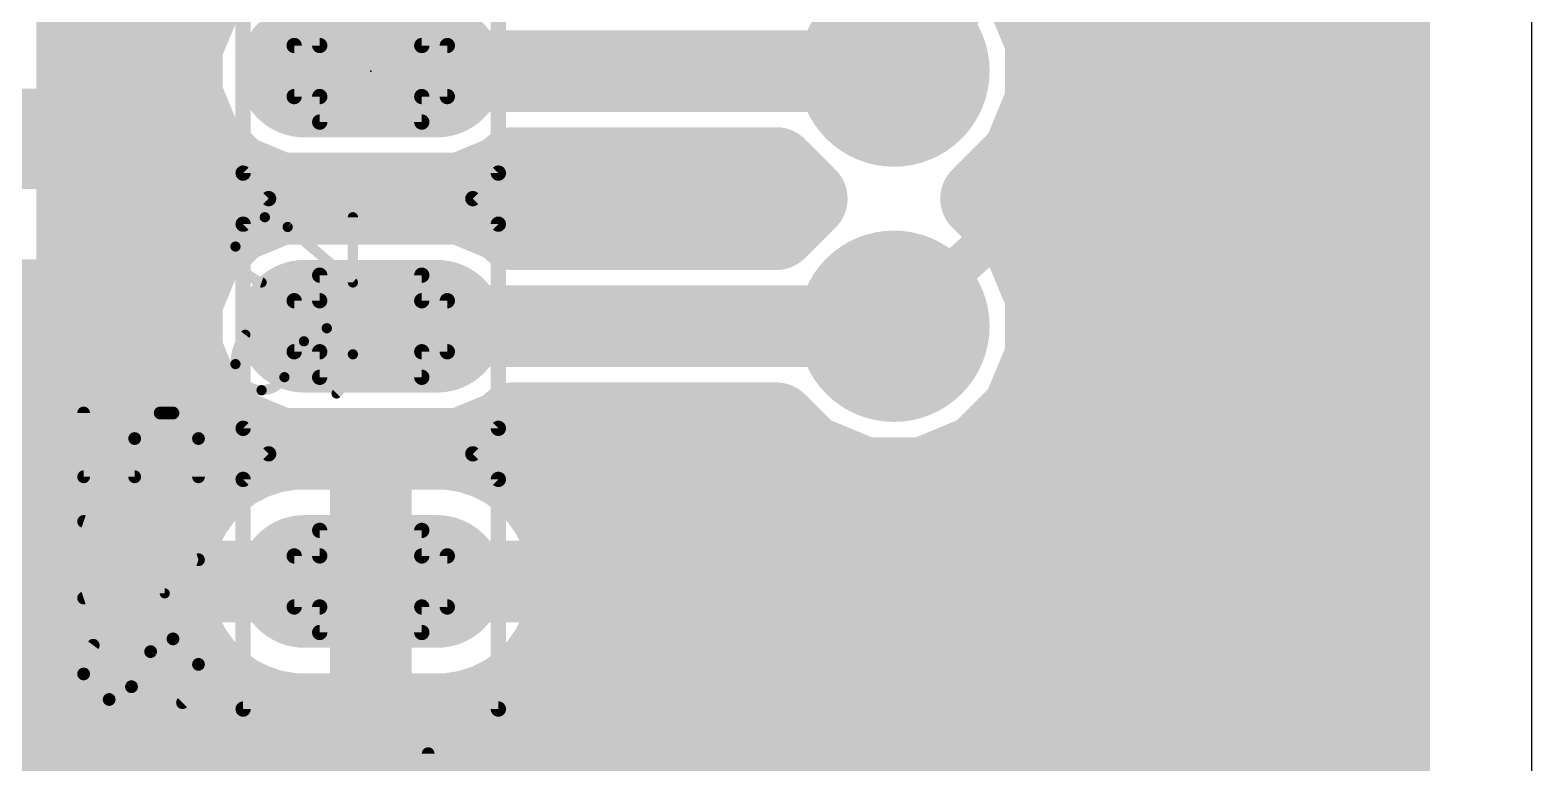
# Model space of a CAD drawing. Extents: x -0.1 to 1.18, y 0 to 3.76.
# Drawn here: x 0.562 to 1.15, y 1.484 to 1.771 of the extents above; entities that cross this region are included whole.
import ezdxf

# ---------------------------------------------------------------- set-up
doc = ezdxf.new("R2010")
doc.units = 0
for name, color, linetype in [('1', 12, 'CONTINUOUS'), ('16', 132, 'CONTINUOUS'), ('17', 110, 'CONTINUOUS'), ('18', 110, 'CONTINUOUS'), ('20', 31, 'CONTINUOUS'), ('21', 253, 'CONTINUOUS'), ('23', 53, 'CONTINUOUS'), ('25', 253, 'CONTINUOUS'), ('51', 253, 'CONTINUOUS')]:
    doc.layers.add(name, color=color, linetype=linetype)

# ---------------------------------------------------------------- blocks, each defined once
blk = doc.blocks.new('RECT')
blk.add_solid([(-0.5, -0.5), (0.5, -0.5), (-0.5, 0.5), (0.5, 0.5)])
blk = doc.blocks.new('LONGP100')
at = {"const_width": 1}
blk.add_lwpolyline([(-0.5, 0), (0.5, 0)], dxfattribs=at)
at = {"const_width": 0.5}
for points in [[(-0.5, 0.25, 1), (-0.5, -0.25)], [(0.5, -0.25, 1), (0.5, 0.25)]]:
    blk.add_lwpolyline(points, format="xyb", dxfattribs=at)
blk = doc.blocks.new('ROUNDV')
at = {"const_width": 0.5}
blk.add_lwpolyline([(0, -0.25, 1), (0, 0.25, 1), (0, -0.25)], format="xyb", dxfattribs=at)

msp = doc.modelspace()

# ---------------------------------------------------------------- linework, layer by layer
at = {"layer": '1'}
for points, const_width in [([(0.9, 1.755), (0.995, 1.84)], 0.016), ([(1.06, 1.8), (0.9, 1.655)], 0.016), ([(0.695, 1.755), (0.9, 1.755)], 0.032), ([(0.9855, 1.656909), (1.090406, 1.751981)], 0.032), ([(1.090406, 1.751981), (1.091721, 1.752525)], 0.032), ([(1.091721, 1.752525), (1.094, 1.754804)], 0.032), ([(1.094, 1.754804), (1.094, 1.285196)], 0.032), ([(1.063945, 1.728), (1.094, 1.728)], 0.032), ([(1.028634, 1.696), (1.094, 1.696)], 0.032), ([(0.343622, 1.661535), (0.546378, 1.661535)], 0.032), ([(0.546378, 1.661535), (0.55, 1.657913)], 0.032), ([(0.993324, 1.664), (1.094, 1.664)], 0.032), ([(0.55, 1.657913), (0.55, 1.58)], 0.032), ([(0.9855, 1.637993), (0.9855, 1.656909)], 0.032), ([(0.695, 1.655), (0.9, 1.655)], 0.032), ([(0.972483, 1.606568), (0.9855, 1.637993)], 0.032), ([(0.983017, 1.632), (1.094, 1.632)], 0.032), ([(0.614, 1.56727), (0.614, 1.605348)], 0.032), ([(0.614, 1.605348), (0.627082, 1.592266)], 0.032), ([(0.948432, 1.582517), (0.972483, 1.606568)], 0.032), ([(0.614, 1.6), (0.619348, 1.6)], 0.032), ([(0.965915, 1.6), (1.094, 1.6)], 0.032), ([(0.627082, 1.592266), (0.631074, 1.590613)], 0.032), ([(0.631074, 1.590613), (0.629337, 1.588876)], 0.032), ([(0.758926, 1.590613), (0.759861, 1.591)], 0.032), ([(0.760663, 1.588876), (0.758926, 1.590613)], 0.032), ([(0.759861, 1.591), (0.843085, 1.591)], 0.032), ([(0.843085, 1.591), (0.851568, 1.582517)], 0.032), ([(0.629337, 1.588876), (0.624526, 1.582254)], 0.032), ([(0.765474, 1.582254), (0.760663, 1.588876)], 0.032), ([(0.46, 1.49), (0.55, 1.58)], 0.032), ([(0.624526, 1.582254), (0.62081, 1.574961)], 0.032), ([(0.76919, 1.574961), (0.765474, 1.582254)], 0.032), ([(0.851568, 1.582517), (0.882993, 1.5695)], 0.032), ([(0.917007, 1.5695), (0.948432, 1.582517)], 0.032), ([(0.62081, 1.574961), (0.61828, 1.567177)], 0.032), ([(0.771719, 1.567177), (0.76919, 1.574961)], 0.032), ([(0.604257, 1.543747), (0.614, 1.56727)], 0.032), ([(0.614, 1.568), (0.618548, 1.568)], 0.032), ([(0.61828, 1.567177), (0.617, 1.559093)], 0.032), ([(0.771452, 1.568), (1.094, 1.568)], 0.032), ([(0.773, 1.559093), (0.771719, 1.567177)], 0.032), ([(0.882993, 1.5695), (0.917007, 1.5695)], 0.032), ([(0.617, 1.559093), (0.617, 1.555)], 0.032), ([(0.773, 1.555), (0.773, 1.559093)], 0.032), ([(0.617, 1.555), (0.694999, 1.555)], 0.032), ([(0.694999, 1.554999), (0.617, 1.554999)], 0.032), ([(0.617, 1.554999), (0.617, 1.550907)], 0.032), ([(0.617, 1.550907), (0.61828, 1.542823)], 0.032), ([(0.694999, 1.555), (0.694999, 1.554999)], 0.032), ([(0.694999, 1.503), (0.694999, 1.554999)], 0.032), ([(0.694999, 1.554999), (0.695, 1.554999)], 0.032), ([(0.9, 1.555), (0.695, 1.555)], 0.032), ([(0.695, 1.554999), (0.695, 1.503)], 0.032), ([(0.695001, 1.554999), (0.695001, 1.555)], 0.032), ([(0.695001, 1.555), (0.773, 1.555)], 0.032), ([(0.773, 1.554999), (0.695001, 1.554999)], 0.032), ([(0.771719, 1.542823), (0.773, 1.550907)], 0.032), ([(0.773, 1.550907), (0.773, 1.554999)], 0.032), ([(0.5455, 1.48499), (0.604257, 1.543747)], 0.032), ([(0.61828, 1.542823), (0.62081, 1.535039)], 0.032), ([(0.76919, 1.535039), (0.771719, 1.542823)], 0.032), ([(0.59651, 1.536), (0.620497, 1.536)], 0.032), ([(0.62081, 1.535039), (0.624526, 1.527746)], 0.032), ([(0.694999, 1.536), (0.695, 1.536)], 0.032), ([(0.765474, 1.527746), (0.76919, 1.535039)], 0.032), ([(0.769502, 1.536), (1.094, 1.536)], 0.032), ([(0.624526, 1.527746), (0.629337, 1.521124)], 0.032), ([(0.760663, 1.521124), (0.765474, 1.527746)], 0.032), ([(0.629337, 1.521124), (0.635124, 1.515337)], 0.032), ([(0.754876, 1.515337), (0.760663, 1.521124)], 0.032), ([(0.635124, 1.515337), (0.641746, 1.510526)], 0.032), ([(0.748254, 1.510526), (0.754876, 1.515337)], 0.032), ([(0.641746, 1.510526), (0.649039, 1.50681)], 0.032), ([(0.740961, 1.50681), (0.748254, 1.510526)], 0.032), ([(0.56451, 1.504), (0.658594, 1.504)], 0.032), ([(0.649039, 1.50681), (0.656823, 1.50428)], 0.032), ([(0.656823, 1.50428), (0.664907, 1.503)], 0.032), ([(0.664907, 1.503), (0.694999, 1.503)], 0.032), ([(0.694999, 1.504), (0.695, 1.504)], 0.032), ([(0.695, 1.503), (0.725093, 1.503)], 0.032), ([(0.725093, 1.503), (0.733177, 1.50428)], 0.032), ([(0.731406, 1.504), (1.094, 1.504)], 0.032), ([(0.733177, 1.50428), (0.740961, 1.50681)], 0.032), ([(0.545089, 1.472), (1.094, 1.472)], 0.032)]:
    msp.add_lwpolyline(points, dxfattribs=dict(at, const_width=const_width))
for points, const_width in [([(0.695, 1.763, 1), (0.695, 1.747)], 0.016), ([(0.9, 1.747, 1), (0.9, 1.763)], 0.016), ([(1.087345, 1.759372, 1), (1.093467, 1.74459)], 0.016), ([(1.086064, 1.758182, 1), (1.097378, 1.746869)], 0.016), ([(1.095778, 1.746053, 1), (1.085034, 1.757909)], 0.016), ([(1.102, 1.754804, 1), (1.086, 1.754804)], 0.016), ([(1.099657, 1.749148, 1), (1.088343, 1.760461)], 0.016), ([(1.094782, 1.745134, 1), (1.08866, 1.759917)], 0.016), ([(0.897333, 1.757981, 1), (0.902667, 1.752019)], 0.008), ([(1.063945, 1.736, 1), (1.063945, 1.72)], 0.016), ([(1.094, 1.72, 1), (1.094, 1.736)], 0.016), ([(1.028634, 1.704, 1), (1.028634, 1.688)], 0.016), ([(1.094, 1.688, 1), (1.094, 1.704)], 0.016), ([(0.546378, 1.653535, 1), (0.546378, 1.669535)], 0.016), ([(0.993324, 1.672, 1), (0.993324, 1.656)], 0.016), ([(1.094, 1.656, 1), (1.094, 1.672)], 0.016), ([(0.558, 1.657913, 1), (0.542, 1.657913)], 0.016), ([(0.544343, 1.652257, 1), (0.555657, 1.66357)], 0.016), ([(0.9935, 1.656909, 1), (0.9775, 1.656909)], 0.016), ([(0.695, 1.663, 1), (0.695, 1.647)], 0.016), ([(0.9, 1.647, 1), (0.9, 1.663)], 0.016), ([(0.980128, 1.662837, 1), (0.990872, 1.650982)], 0.016), ([(0.897314, 1.657964, 1), (0.902686, 1.652036)], 0.008), ([(0.992891, 1.634931, 1), (0.978109, 1.641054)], 0.016), ([(0.983017, 1.64, 1), (0.983017, 1.624)], 0.016), ([(1.094, 1.624, 1), (1.094, 1.64)], 0.016), ([(0.9775, 1.637993, 1), (0.9935, 1.637993)], 0.016), ([(0.622, 1.605348, 1), (0.606, 1.605348)], 0.016), ([(0.619657, 1.611005, 1), (0.608343, 1.599692)], 0.016), ([(0.97814, 1.600911, 1), (0.966826, 1.612225)], 0.016), ([(0.614, 1.608, 1), (0.614, 1.592)], 0.016), ([(0.619348, 1.592, 1), (0.619348, 1.608)], 0.016), ([(0.965915, 1.608, 1), (0.965915, 1.592)], 0.016), ([(0.965092, 1.60963, 1), (0.979874, 1.603507)], 0.016), ([(1.094, 1.592, 1), (1.094, 1.608)], 0.016), ([(0.630144, 1.599657, 1), (0.624021, 1.584875)], 0.016), ([(0.63673, 1.584956, 1), (0.625417, 1.59627)], 0.016), ([(0.764583, 1.59627, 1), (0.75327, 1.584956)], 0.016), ([(0.759861, 1.599, 1), (0.759861, 1.583)], 0.016), ([(0.762923, 1.583609, 1), (0.7568, 1.598391)], 0.016), ([(0.848742, 1.596657, 1), (0.837428, 1.585343)], 0.016), ([(0.843085, 1.583, 1), (0.843085, 1.599)], 0.016), ([(0.62368, 1.594533, 1), (0.634993, 1.583219)], 0.016), ([(0.621425, 1.586609, 1), (0.632739, 1.597923)], 0.016), ([(0.635809, 1.584173, 1), (0.622865, 1.593578)], 0.016), ([(0.628012, 1.583222, 1), (0.634135, 1.598004)], 0.016), ([(0.755865, 1.598004, 1), (0.761988, 1.583222)], 0.016), ([(0.767135, 1.593578, 1), (0.754191, 1.584173)], 0.016), ([(0.755007, 1.583219, 1), (0.76632, 1.594533)], 0.016), ([(0.555657, 1.574343, 1), (0.544343, 1.585657)], 0.016), ([(0.618053, 1.586956, 1), (0.630998, 1.577552)], 0.016), ([(0.631654, 1.578622, 1), (0.617398, 1.585886)], 0.016), ([(0.772602, 1.585886, 1), (0.758346, 1.578622)], 0.016), ([(0.759002, 1.577552, 1), (0.771946, 1.586956)], 0.016), ([(0.85463, 1.589908, 1), (0.848507, 1.575126)], 0.016), ([(0.845911, 1.57686, 1), (0.857225, 1.588173)], 0.016), ([(0.942775, 1.588173, 1), (0.954089, 1.57686)], 0.016), ([(0.951493, 1.575126, 1), (0.94537, 1.589908)], 0.016), ([(0.628418, 1.572489, 1), (0.613201, 1.577433)], 0.016), ([(0.776799, 1.577433, 1), (0.761582, 1.572489)], 0.016), ([(0.542, 1.58, 1), (0.558, 1.58)], 0.016), ([(0.614, 1.576, 1), (0.614, 1.56)], 0.016), ([(0.621391, 1.564208, 1), (0.606609, 1.570331)], 0.016), ([(0.626182, 1.565925, 1), (0.610379, 1.568428)], 0.016), ([(0.613682, 1.578593, 1), (0.627938, 1.571329)], 0.016), ([(0.618548, 1.56, 1), (0.618548, 1.576)], 0.016), ([(0.762062, 1.571329, 1), (0.776318, 1.578593)], 0.016), ([(0.771452, 1.576, 1), (0.771452, 1.56)], 0.016), ([(0.779621, 1.568428, 1), (0.763818, 1.565925)], 0.016), ([(0.882993, 1.5775, 1), (0.882993, 1.5615)], 0.016), ([(0.879931, 1.562109, 1), (0.886054, 1.576891)], 0.016), ([(0.913946, 1.576891, 1), (0.920068, 1.562109)], 0.016), ([(0.917007, 1.5615, 1), (0.917007, 1.5775)], 0.016), ([(1.094, 1.56, 1), (1.094, 1.576)], 0.016), ([(0.610672, 1.569649, 1), (0.625889, 1.564705)], 0.016), ([(0.764111, 1.564705, 1), (0.779328, 1.569649)], 0.016), ([(0.606, 1.56727, 1), (0.622, 1.56727)], 0.016), ([(0.625, 1.559092, 1), (0.609, 1.559093)], 0.016), ([(0.781, 1.559093, 1), (0.765, 1.559093)], 0.016), ([(0.617, 1.563, 1), (0.617, 1.547)], 0.016), ([(0.617, 1.562999, 1), (0.617, 1.546999)], 0.016), ([(0.625, 1.554999, 1), (0.609, 1.554999)], 0.016), ([(0.609098, 1.560344, 1), (0.624902, 1.557841)], 0.016), ([(0.624902, 1.552159, 1), (0.609098, 1.549656)], 0.016), ([(0.702999, 1.555, 1), (0.686999, 1.555)], 0.016), ([(0.702999, 1.554999, 1), (0.686999, 1.554999)], 0.016), ([(0.694999, 1.562999, 1), (0.694999, 1.546999)], 0.016), ([(0.695, 1.563, 1), (0.695, 1.547)], 0.016), ([(0.703, 1.554999, 1), (0.687, 1.554999)], 0.016), ([(0.703001, 1.555, 1), (0.687001, 1.555)], 0.016), ([(0.695001, 1.563, 1), (0.695001, 1.547)], 0.016), ([(0.695001, 1.562999, 1), (0.695001, 1.546999)], 0.016), ([(0.694999, 1.547, 1), (0.694999, 1.563)], 0.016), ([(0.694999, 1.546999, 1), (0.694999, 1.562999)], 0.016), ([(0.695, 1.546999, 1), (0.695, 1.562999)], 0.016), ([(0.781, 1.554999, 1), (0.765, 1.554999)], 0.016), ([(0.765098, 1.557841, 1), (0.780901, 1.560344)], 0.016), ([(0.780901, 1.549656, 1), (0.765098, 1.552159)], 0.016), ([(0.773, 1.547, 1), (0.773, 1.563)], 0.016), ([(0.773, 1.546999, 1), (0.773, 1.562999)], 0.016), ([(0.9, 1.547, 1), (0.9, 1.563)], 0.016), ([(0.609913, 1.53809, 1), (0.5986, 1.549404)], 0.016), ([(0.609, 1.555001, 1), (0.625, 1.555)], 0.016), ([(0.686999, 1.554999, 1), (0.702999, 1.554999)], 0.016), ([(0.687001, 1.554999, 1), (0.703001, 1.554999)], 0.016), ([(0.765, 1.555, 1), (0.781, 1.555)], 0.016), ([(0.596865, 1.546808, 1), (0.611648, 1.540685)], 0.016), ([(0.609, 1.550907, 1), (0.625, 1.550907)], 0.016), ([(0.625889, 1.545295, 1), (0.610672, 1.540351)], 0.016), ([(0.779328, 1.540351, 1), (0.764111, 1.545295)], 0.016), ([(0.765, 1.550907, 1), (0.781, 1.550907)], 0.016), ([(0.59651, 1.544, 1), (0.59651, 1.528)], 0.016), ([(0.610379, 1.541572, 1), (0.626182, 1.544075)], 0.016), ([(0.627938, 1.538671, 1), (0.613682, 1.531407)], 0.016), ([(0.620497, 1.528, 1), (0.620497, 1.544)], 0.016), ([(0.694999, 1.544, 1), (0.694999, 1.528)], 0.016), ([(0.695, 1.528, 1), (0.695, 1.544)], 0.016), ([(0.769502, 1.544, 1), (0.769502, 1.528)], 0.016), ([(0.776318, 1.531407, 1), (0.762062, 1.538671)], 0.016), ([(0.763818, 1.544075, 1), (0.779621, 1.541572)], 0.016), ([(1.094, 1.528, 1), (1.094, 1.544)], 0.016), ([(0.613201, 1.532567, 1), (0.628418, 1.537511)], 0.016), ([(0.630998, 1.532448, 1), (0.618053, 1.523044)], 0.016), ([(0.771946, 1.523044, 1), (0.759002, 1.532448)], 0.016), ([(0.761582, 1.537511, 1), (0.776799, 1.532567)], 0.016), ([(0.617398, 1.524114, 1), (0.631654, 1.531378)], 0.016), ([(0.634993, 1.526781, 1), (0.62368, 1.515467)], 0.016), ([(0.76632, 1.515467, 1), (0.755006, 1.526781)], 0.016), ([(0.758346, 1.531378, 1), (0.772602, 1.524114)], 0.016), ([(0.622865, 1.516422, 1), (0.635809, 1.525827)], 0.016), ([(0.639827, 1.521809, 1), (0.630422, 1.508865)], 0.016), ([(0.759578, 1.508865, 1), (0.750173, 1.521809)], 0.016), ([(0.754191, 1.525827, 1), (0.767135, 1.516422)], 0.016), ([(0.629467, 1.50968, 1), (0.640781, 1.520993)], 0.016), ([(0.645378, 1.517654, 1), (0.638114, 1.503398)], 0.016), ([(0.637044, 1.504053, 1), (0.646448, 1.516998)], 0.016), ([(0.743552, 1.516998, 1), (0.752956, 1.504053)], 0.016), ([(0.751886, 1.503398, 1), (0.744622, 1.517654)], 0.016), ([(0.749219, 1.520993, 1), (0.760532, 1.50968)], 0.016), ([(0.56451, 1.512, 1), (0.56451, 1.496)], 0.016), ([(0.651511, 1.514418, 1), (0.646567, 1.499201)], 0.016), ([(0.645407, 1.499682, 1), (0.652671, 1.513938)], 0.016), ([(0.658075, 1.512182, 1), (0.655572, 1.496379)], 0.016), ([(0.654351, 1.496672, 1), (0.659295, 1.511889)], 0.016), ([(0.664907, 1.511, 1), (0.664907, 1.495)], 0.016), ([(0.658594, 1.496, 1), (0.658594, 1.512)], 0.016), ([(0.663656, 1.495098, 1), (0.666159, 1.510902)], 0.016), ([(0.694999, 1.512, 1), (0.694999, 1.496)], 0.016), ([(0.695, 1.511, 1), (0.695, 1.495)], 0.016), ([(0.694999, 1.495, 1), (0.694999, 1.511)], 0.016), ([(0.695, 1.496, 1), (0.695, 1.512)], 0.016), ([(0.723841, 1.510902, 1), (0.726344, 1.495098)], 0.016), ([(0.731406, 1.512, 1), (0.731406, 1.496)], 0.016), ([(0.725093, 1.495, 1), (0.725093, 1.511)], 0.016), ([(0.730705, 1.511889, 1), (0.735649, 1.496672)], 0.016), ([(0.734428, 1.496379, 1), (0.731925, 1.512182)], 0.016), ([(0.737329, 1.513938, 1), (0.744593, 1.499682)], 0.016), ([(0.743433, 1.499201, 1), (0.738489, 1.514418)], 0.016), ([(1.094, 1.496, 1), (1.094, 1.512)], 0.016), ([(0.686999, 1.503, 1), (0.702999, 1.503)], 0.016), ([(0.687, 1.503, 1), (0.703, 1.503)], 0.016), ([(1.094, 1.464, 1), (1.094, 1.48)], 0.016)]:
    msp.add_lwpolyline(points, format="xyb", dxfattribs=dict(at, const_width=const_width))
at = {"layer": '16', "const_width": 0.032}
for points in [[(1.094, 3.444), (1.094, 0.227064)], [(0.58, 1.574032), (0.58, 1.937573)], [(0.64181, 1.795692), (0.628308, 1.78219)], [(0.9595, 1.766835), (0.950442, 1.788704)], [(0.628308, 1.78219), (0.621, 1.764548)], [(0.621, 1.764548), (0.621, 1.745452)], [(0.9595, 1.743165), (0.9595, 1.766835)], [(0.58, 1.76), (0.621, 1.76)], [(0.9595, 1.76), (1.094, 1.76)], [(0.9, 1.755), (0.695, 1.755)], [(0.621, 1.745452), (0.628308, 1.72781)], [(0.950442, 1.721296), (0.9595, 1.743165)], [(0.58, 1.728), (0.628229, 1.728)], [(0.628308, 1.72781), (0.64181, 1.714308)], [(0.953218, 1.728), (1.094, 1.728)], [(0.934146, 1.705), (0.950442, 1.721296)], [(0.64181, 1.714308), (0.659452, 1.707)], [(0.730548, 1.707), (0.74819, 1.714308)], [(0.74819, 1.714308), (0.750882, 1.717)], [(0.750882, 1.717), (0.853854, 1.717)], [(0.853854, 1.717), (0.865854, 1.705)], [(0.659452, 1.703), (0.64181, 1.695692)], [(0.659452, 1.707), (0.730548, 1.707)], [(0.730548, 1.703), (0.659452, 1.703)], [(0.74819, 1.695692), (0.730548, 1.703)], [(0.865854, 1.705), (0.853854, 1.693)], [(0.950442, 1.688704), (0.934146, 1.705)], [(0.58, 1.696), (0.642553, 1.696)], [(0.64181, 1.695692), (0.628308, 1.68219)], [(0.747447, 1.696), (0.856854, 1.696)], [(0.750882, 1.693), (0.74819, 1.695692)], [(0.853854, 1.693), (0.750882, 1.693)], [(0.943146, 1.696), (1.094, 1.696)], [(0.9595, 1.666835), (0.950442, 1.688704)], [(0.628308, 1.68219), (0.621, 1.664548)], [(0.58, 1.664), (0.621, 1.664)], [(0.621, 1.664548), (0.621, 1.645452)], [(0.9595, 1.643165), (0.9595, 1.666835)], [(0.9595, 1.664), (1.094, 1.664)], [(0.695, 1.655), (0.9, 1.655)], [(0.621, 1.645452), (0.628308, 1.62781)], [(0.950442, 1.621296), (0.9595, 1.643165)], [(0.58, 1.632), (0.626572, 1.632)], [(0.954875, 1.632), (1.094, 1.632)], [(0.628308, 1.62781), (0.64181, 1.614308)], [(0.933704, 1.604558), (0.950442, 1.621296)], [(0.64181, 1.614308), (0.659452, 1.607)], [(0.730548, 1.607), (0.74819, 1.614308)], [(0.74819, 1.614308), (0.750882, 1.617)], [(0.750882, 1.617), (0.853854, 1.617)], [(0.853854, 1.617), (0.866296, 1.604558)], [(0.649039, 1.60319), (0.641746, 1.599474)], [(0.656823, 1.605719), (0.649039, 1.60319)], [(0.664907, 1.607), (0.656823, 1.605719)], [(0.659452, 1.607), (0.730548, 1.607)], [(0.694999, 1.607), (0.664907, 1.607)], [(0.694999, 1.555001), (0.694999, 1.607)], [(0.725093, 1.607), (0.695, 1.607)], [(0.695, 1.607), (0.695, 1.555001)], [(0.733177, 1.605719), (0.725093, 1.607)], [(0.740961, 1.60319), (0.733177, 1.605719)], [(0.748254, 1.599474), (0.740961, 1.60319)], [(0.866296, 1.604558), (0.888165, 1.5955)], [(0.911835, 1.5955), (0.933704, 1.604558)], [(0.58, 1.6), (0.642778, 1.6)], [(0.641746, 1.599474), (0.635124, 1.594663)], [(0.694999, 1.6), (0.695, 1.6)], [(0.747222, 1.6), (0.877301, 1.6)], [(0.754876, 1.594663), (0.748254, 1.599474)], [(0.922699, 1.6), (1.094, 1.6)], [(0.635124, 1.594663), (0.629337, 1.588876)], [(0.760663, 1.588876), (0.754876, 1.594663)], [(0.888165, 1.5955), (0.911835, 1.5955)], [(0.629337, 1.588876), (0.624526, 1.582254)], [(0.765474, 1.582254), (0.760663, 1.588876)], [(0.624526, 1.582254), (0.62081, 1.574961)], [(0.76919, 1.574961), (0.765474, 1.582254)], [(0.575433, 1.563006), (0.58, 1.574032)], [(0.62081, 1.574961), (0.61828, 1.567177)], [(0.771719, 1.567177), (0.76919, 1.574961)], [(0.577501, 1.568), (0.618548, 1.568)], [(0.61828, 1.567177), (0.617, 1.559093)], [(0.694999, 1.568), (0.695, 1.568)], [(0.771452, 1.568), (1.094, 1.568)], [(0.773, 1.559093), (0.771719, 1.567177)], [(0.517966, 1.505539), (0.575433, 1.563006)], [(0.617, 1.559093), (0.617, 1.555)], [(0.773, 1.555), (0.773, 1.559093)], [(0.617, 1.555), (0.694999, 1.555)], [(0.694999, 1.554999), (0.617, 1.554999)], [(0.617, 1.554999), (0.617, 1.550907)], [(0.617, 1.550907), (0.61828, 1.542823)], [(0.695, 1.555001), (0.694999, 1.555001)], [(0.694999, 1.555), (0.694999, 1.554999)], [(0.694999, 1.503), (0.694999, 1.554999)], [(0.694999, 1.554999), (0.695, 1.554999)], [(0.695, 1.555), (0.9, 1.555)], [(0.695, 1.554999), (0.695, 1.503)], [(0.695001, 1.554999), (0.695001, 1.555)], [(0.695001, 1.555), (0.773, 1.555)], [(0.773, 1.554999), (0.695001, 1.554999)], [(0.771719, 1.542823), (0.773, 1.550907)], [(0.773, 1.550907), (0.773, 1.554999)], [(0.61828, 1.542823), (0.62081, 1.535039)], [(0.76919, 1.535039), (0.771719, 1.542823)], [(0.548426, 1.536), (0.620497, 1.536)], [(0.62081, 1.535039), (0.624526, 1.527746)], [(0.694999, 1.536), (0.695, 1.536)], [(0.765474, 1.527746), (0.76919, 1.535039)], [(0.769502, 1.536), (1.094, 1.536)], [(0.624526, 1.527746), (0.629337, 1.521124)], [(0.760663, 1.521124), (0.765474, 1.527746)], [(0.629337, 1.521124), (0.635124, 1.515337)], [(0.754876, 1.515337), (0.760663, 1.521124)], [(0.635124, 1.515337), (0.641746, 1.510526)], [(0.748254, 1.510526), (0.754876, 1.515337)], [(0.641746, 1.510526), (0.649039, 1.50681)], [(0.740961, 1.50681), (0.748254, 1.510526)], [(0.518603, 1.504), (0.658594, 1.504)], [(0.649039, 1.50681), (0.656823, 1.50428)], [(0.656823, 1.50428), (0.664907, 1.503)], [(0.664907, 1.503), (0.694999, 1.503)], [(0.694999, 1.504), (0.695, 1.504)], [(0.695, 1.503), (0.725093, 1.503)], [(0.725093, 1.503), (0.733177, 1.50428)], [(0.731406, 1.504), (1.094, 1.504)], [(0.733177, 1.50428), (0.740961, 1.50681)], [(0.516946, 1.472), (1.094, 1.472)]]:
    msp.add_lwpolyline(points, dxfattribs=at)
at = {"layer": '16', "const_width": 0.016}
for points in [[(0.622651, 1.787847, 1), (0.633964, 1.776533)], [(0.629, 1.764548, 1), (0.613, 1.764548)], [(0.9675, 1.766835, 1), (0.9515, 1.766835)], [(0.952109, 1.763774, 1), (0.966891, 1.769897)], [(0.58, 1.768, 1), (0.58, 1.752)], [(0.613609, 1.767609, 1), (0.628391, 1.761486)], [(0.621, 1.752, 1), (0.621, 1.768)], [(0.9595, 1.768, 1), (0.9595, 1.752)], [(1.094, 1.752, 1), (1.094, 1.768)], [(0.695, 1.763, 1), (0.695, 1.747)], [(0.9, 1.747, 1), (0.9, 1.763)], [(0.628391, 1.748514, 1), (0.613609, 1.742391)], [(0.966891, 1.740103, 1), (0.952109, 1.746226)], [(0.613, 1.745452, 1), (0.629, 1.745452)], [(0.9515, 1.743165, 1), (0.9675, 1.743165)], [(0.58, 1.736, 1), (0.58, 1.72)], [(0.633964, 1.733467, 1), (0.622651, 1.722153)], [(0.628229, 1.72, 1), (0.628229, 1.736)], [(0.953218, 1.736, 1), (0.953218, 1.72)], [(1.094, 1.72, 1), (1.094, 1.736)], [(0.620917, 1.724749, 1), (0.635699, 1.730872)], [(0.956098, 1.715639, 1), (0.944785, 1.726953)], [(0.644872, 1.721699, 1), (0.638749, 1.706917)], [(0.750882, 1.725, 1), (0.750882, 1.709)], [(0.751251, 1.706917, 1), (0.745128, 1.721699)], [(0.756539, 1.711343, 1), (0.745225, 1.722657)], [(0.859511, 1.722657, 1), (0.848197, 1.711343)], [(0.853854, 1.709, 1), (0.853854, 1.725)], [(0.943051, 1.724357, 1), (0.957833, 1.718234)], [(0.636153, 1.708651, 1), (0.647467, 1.719964)], [(0.742533, 1.719964, 1), (0.753847, 1.708651)], [(0.659452, 1.715, 1), (0.659452, 1.699)], [(0.659452, 1.711, 1), (0.659452, 1.695)], [(0.656391, 1.699609, 1), (0.662514, 1.714391)], [(0.662514, 1.695609, 1), (0.656391, 1.710391)], [(0.727486, 1.714391, 1), (0.733609, 1.699609)], [(0.733609, 1.710391, 1), (0.727486, 1.695609)], [(0.730548, 1.699, 1), (0.730548, 1.715)], [(0.730548, 1.695, 1), (0.730548, 1.711)], [(0.871511, 1.699343, 1), (0.860197, 1.710657)], [(0.860197, 1.699343, 1), (0.871511, 1.710657)], [(0.939802, 1.710657, 1), (0.928489, 1.699343)], [(0.928489, 1.710657, 1), (0.939802, 1.699343)], [(0.58, 1.704, 1), (0.58, 1.688)], [(0.638749, 1.703083, 1), (0.644872, 1.688301)], [(0.647467, 1.690035, 1), (0.636153, 1.701349)], [(0.642553, 1.688, 1), (0.642553, 1.704)], [(0.747447, 1.704, 1), (0.747447, 1.688)], [(0.753847, 1.701349, 1), (0.742533, 1.690035)], [(0.750882, 1.701, 1), (0.750882, 1.685)], [(0.745128, 1.688301, 1), (0.751251, 1.703083)], [(0.745225, 1.687343, 1), (0.756539, 1.698657)], [(0.848197, 1.698657, 1), (0.859511, 1.687343)], [(0.853854, 1.685, 1), (0.853854, 1.701)], [(0.856854, 1.688, 1), (0.856854, 1.704)], [(0.943146, 1.704, 1), (0.943146, 1.688)], [(1.094, 1.688, 1), (1.094, 1.704)], [(0.957833, 1.691765, 1), (0.943051, 1.685643)], [(0.944785, 1.683047, 1), (0.956098, 1.694361)], [(0.622651, 1.687847, 1), (0.633964, 1.676533)], [(0.635699, 1.679128, 1), (0.620917, 1.685251)], [(0.58, 1.672, 1), (0.58, 1.656)], [(0.629, 1.664548, 1), (0.613, 1.664548)], [(0.621, 1.656, 1), (0.621, 1.672)], [(0.9675, 1.666835, 1), (0.9515, 1.666835)], [(0.9595, 1.672, 1), (0.9595, 1.656)], [(0.952109, 1.663774, 1), (0.966891, 1.669897)], [(1.094, 1.656, 1), (1.094, 1.672)], [(0.613609, 1.667609, 1), (0.628391, 1.661486)], [(0.695, 1.663, 1), (0.695, 1.647)], [(0.9, 1.647, 1), (0.9, 1.663)], [(0.628391, 1.648514, 1), (0.613609, 1.642391)], [(0.966891, 1.640103, 1), (0.952109, 1.646226)], [(0.58, 1.64, 1), (0.58, 1.624)], [(0.613, 1.645452, 1), (0.629, 1.645452)], [(0.626572, 1.624, 1), (0.626572, 1.64)], [(0.954875, 1.64, 1), (0.954875, 1.624)], [(0.9515, 1.643165, 1), (0.9675, 1.643165)], [(1.094, 1.624, 1), (1.094, 1.64)], [(0.633964, 1.633467, 1), (0.622651, 1.622153)], [(0.620917, 1.624749, 1), (0.635699, 1.630872)], [(0.956098, 1.615639, 1), (0.944785, 1.626953)], [(0.644872, 1.621699, 1), (0.638749, 1.606917)], [(0.750882, 1.625, 1), (0.750882, 1.609)], [(0.751251, 1.606917, 1), (0.745128, 1.621699)], [(0.756539, 1.611343, 1), (0.745225, 1.622657)], [(0.859511, 1.622657, 1), (0.848197, 1.611343)], [(0.853854, 1.609, 1), (0.853854, 1.625)], [(0.943051, 1.624357, 1), (0.957833, 1.618234)], [(0.636153, 1.608651, 1), (0.647467, 1.619964)], [(0.742533, 1.619964, 1), (0.753847, 1.608651)], [(0.646567, 1.610799, 1), (0.651511, 1.595582)], [(0.652671, 1.596062, 1), (0.645407, 1.610318)], [(0.655572, 1.613621, 1), (0.658075, 1.597818)], [(0.659452, 1.615, 1), (0.659452, 1.599)], [(0.659295, 1.598111, 1), (0.654351, 1.613328)], [(0.656391, 1.599609, 1), (0.662514, 1.614391)], [(0.664907, 1.615, 1), (0.664907, 1.599)], [(0.666159, 1.599098, 1), (0.663656, 1.614901)], [(0.702999, 1.607, 1), (0.686999, 1.607)], [(0.695, 1.615, 1), (0.695, 1.599)], [(0.703, 1.607, 1), (0.687, 1.607)], [(0.694999, 1.599, 1), (0.694999, 1.615)], [(0.726344, 1.614901, 1), (0.723841, 1.599098)], [(0.727486, 1.614391, 1), (0.733609, 1.599609)], [(0.725093, 1.599, 1), (0.725093, 1.615)], [(0.735649, 1.613328, 1), (0.730705, 1.598111)], [(0.730548, 1.599, 1), (0.730548, 1.615)], [(0.731925, 1.597818, 1), (0.734428, 1.613621)], [(0.744593, 1.610318, 1), (0.737329, 1.596062)], [(0.738489, 1.595582, 1), (0.743433, 1.610799)], [(0.869357, 1.611949, 1), (0.863234, 1.597167)], [(0.936765, 1.597167, 1), (0.930643, 1.611949)], [(0.58, 1.608, 1), (0.58, 1.592)], [(0.638114, 1.606602, 1), (0.645378, 1.592346)], [(0.646448, 1.593002, 1), (0.637044, 1.605946)], [(0.642778, 1.592, 1), (0.642778, 1.608)], [(0.694999, 1.608, 1), (0.694999, 1.592)], [(0.695, 1.592, 1), (0.695, 1.608)], [(0.747222, 1.608, 1), (0.747222, 1.592)], [(0.752956, 1.605946, 1), (0.743552, 1.593002)], [(0.744622, 1.592346, 1), (0.751886, 1.606602)], [(0.860639, 1.598901, 1), (0.871953, 1.610215)], [(0.877301, 1.592, 1), (0.877301, 1.608)], [(0.922699, 1.608, 1), (0.922699, 1.592)], [(0.928047, 1.610215, 1), (0.939361, 1.598901)], [(1.094, 1.592, 1), (1.094, 1.608)], [(0.630422, 1.601135, 1), (0.639827, 1.588191)], [(0.640781, 1.589006, 1), (0.629467, 1.60032)], [(0.760532, 1.60032, 1), (0.749219, 1.589006)], [(0.750173, 1.588191, 1), (0.759578, 1.601135)], [(0.888165, 1.6035, 1), (0.888165, 1.5875)], [(0.885103, 1.588109, 1), (0.891226, 1.602891)], [(0.908774, 1.602891, 1), (0.914897, 1.588109)], [(0.911835, 1.5875, 1), (0.911835, 1.6035)], [(0.62368, 1.594532, 1), (0.634993, 1.583219)], [(0.635809, 1.584173, 1), (0.622865, 1.593578)], [(0.767135, 1.593578, 1), (0.754191, 1.584173)], [(0.755006, 1.583219, 1), (0.76632, 1.594532)], [(0.618053, 1.586956, 1), (0.630998, 1.577552)], [(0.631654, 1.578622, 1), (0.617398, 1.585886)], [(0.772602, 1.585886, 1), (0.758346, 1.578622)], [(0.759002, 1.577552, 1), (0.771946, 1.586956)], [(0.587391, 1.570971, 1), (0.572609, 1.577094)], [(0.628418, 1.572489, 1), (0.613201, 1.577433)], [(0.776799, 1.577433, 1), (0.761582, 1.572489)], [(0.577501, 1.576, 1), (0.577501, 1.56)], [(0.626182, 1.565925, 1), (0.610379, 1.568428)], [(0.613682, 1.578593, 1), (0.627938, 1.571329)], [(0.618548, 1.56, 1), (0.618548, 1.576)], [(0.694999, 1.576, 1), (0.694999, 1.56)], [(0.695, 1.56, 1), (0.695, 1.576)], [(0.762062, 1.571329, 1), (0.776318, 1.578593)], [(0.771452, 1.576, 1), (0.771452, 1.56)], [(0.779621, 1.568428, 1), (0.763818, 1.565925)], [(1.094, 1.56, 1), (1.094, 1.576)], [(0.58109, 1.557349, 1), (0.569776, 1.568663)], [(0.572, 1.574032, 1), (0.588, 1.574032)], [(0.610672, 1.569649, 1), (0.625889, 1.564705)], [(0.764111, 1.564705, 1), (0.779328, 1.569649)], [(0.568042, 1.566068, 1), (0.582824, 1.559945)], [(0.625, 1.559092, 1), (0.609, 1.559093)], [(0.781, 1.559093, 1), (0.765, 1.559093)], [(0.617, 1.563, 1), (0.617, 1.547)], [(0.617, 1.562999, 1), (0.617, 1.546999)], [(0.625, 1.554999, 1), (0.609, 1.554999)], [(0.609098, 1.560344, 1), (0.624902, 1.557841)], [(0.624902, 1.552159, 1), (0.609098, 1.549656)], [(0.694999, 1.563001, 1), (0.694999, 1.547001)], [(0.702999, 1.555, 1), (0.686999, 1.555)], [(0.702999, 1.554999, 1), (0.686999, 1.554999)], [(0.694999, 1.562999, 1), (0.694999, 1.546999)], [(0.695, 1.563, 1), (0.695, 1.547)], [(0.703, 1.554999, 1), (0.687, 1.554999)], [(0.703001, 1.555, 1), (0.687001, 1.555)], [(0.695001, 1.563, 1), (0.695001, 1.547)], [(0.695001, 1.562999, 1), (0.695001, 1.546999)], [(0.694999, 1.547, 1), (0.694999, 1.563)], [(0.694999, 1.546999, 1), (0.694999, 1.562999)], [(0.695, 1.547001, 1), (0.695, 1.563001)], [(0.695, 1.546999, 1), (0.695, 1.562999)], [(0.781, 1.554999, 1), (0.765, 1.554999)], [(0.765098, 1.557841, 1), (0.780901, 1.560344)], [(0.780901, 1.549656, 1), (0.765098, 1.552159)], [(0.773, 1.547, 1), (0.773, 1.563)], [(0.773, 1.546999, 1), (0.773, 1.562999)], [(0.9, 1.547, 1), (0.9, 1.563)], [(0.609, 1.555001, 1), (0.625, 1.555)], [(0.686999, 1.555001, 1), (0.702999, 1.555001)], [(0.686999, 1.554999, 1), (0.702999, 1.554999)], [(0.687, 1.555001, 1), (0.703, 1.555001)], [(0.687001, 1.554999, 1), (0.703001, 1.554999)], [(0.765, 1.555, 1), (0.781, 1.555)], [(0.609, 1.550907, 1), (0.625, 1.550907)], [(0.625889, 1.545295, 1), (0.610672, 1.540351)], [(0.779328, 1.540351, 1), (0.764111, 1.545295)], [(0.765, 1.550907, 1), (0.781, 1.550907)], [(0.610379, 1.541572, 1), (0.626182, 1.544075)], [(0.627938, 1.538671, 1), (0.613682, 1.531407)], [(0.620497, 1.528, 1), (0.620497, 1.544)], [(0.694999, 1.544, 1), (0.694999, 1.528)], [(0.695, 1.528, 1), (0.695, 1.544)], [(0.769502, 1.544, 1), (0.769502, 1.528)], [(0.776318, 1.531407, 1), (0.762062, 1.538671)], [(0.763818, 1.544075, 1), (0.779621, 1.541572)], [(1.094, 1.528, 1), (1.094, 1.544)], [(0.613201, 1.532567, 1), (0.628418, 1.537511)], [(0.630998, 1.532448, 1), (0.618053, 1.523044)], [(0.771946, 1.523044, 1), (0.759002, 1.532448)], [(0.761582, 1.537511, 1), (0.776799, 1.532567)], [(0.617398, 1.524114, 1), (0.631654, 1.531378)], [(0.634993, 1.526781, 1), (0.62368, 1.515467)], [(0.76632, 1.515467, 1), (0.755006, 1.526781)], [(0.758346, 1.531378, 1), (0.772602, 1.524114)], [(0.622865, 1.516422, 1), (0.635809, 1.525827)], [(0.639827, 1.521809, 1), (0.630422, 1.508865)], [(0.759578, 1.508865, 1), (0.750173, 1.521809)], [(0.754191, 1.525827, 1), (0.767135, 1.516422)], [(0.629467, 1.50968, 1), (0.640781, 1.520993)], [(0.645378, 1.517654, 1), (0.638114, 1.503398)], [(0.637044, 1.504053, 1), (0.646448, 1.516998)], [(0.743552, 1.516998, 1), (0.752956, 1.504053)], [(0.751886, 1.503398, 1), (0.744622, 1.517654)], [(0.749219, 1.520993, 1), (0.760532, 1.50968)], [(0.651511, 1.514418, 1), (0.646567, 1.499201)], [(0.645407, 1.499682, 1), (0.652671, 1.513938)], [(0.658075, 1.512182, 1), (0.655572, 1.496379)], [(0.654351, 1.496672, 1), (0.659295, 1.511889)], [(0.664907, 1.511, 1), (0.664907, 1.495)], [(0.658594, 1.496, 1), (0.658594, 1.512)], [(0.663656, 1.495098, 1), (0.666159, 1.510902)], [(0.694999, 1.512, 1), (0.694999, 1.496)], [(0.695, 1.511, 1), (0.695, 1.495)], [(0.694999, 1.495, 1), (0.694999, 1.511)], [(0.695, 1.496, 1), (0.695, 1.512)], [(0.723841, 1.510902, 1), (0.726344, 1.495098)], [(0.731406, 1.512, 1), (0.731406, 1.496)], [(0.725093, 1.495, 1), (0.725093, 1.511)], [(0.730705, 1.511889, 1), (0.735649, 1.496672)], [(0.734428, 1.496379, 1), (0.731925, 1.512182)], [(0.737329, 1.513938, 1), (0.744593, 1.499682)], [(0.743433, 1.499201, 1), (0.738489, 1.514418)], [(1.094, 1.496, 1), (1.094, 1.512)], [(0.686999, 1.503, 1), (0.702999, 1.503)], [(0.687, 1.503, 1), (0.703, 1.503)], [(1.094, 1.464, 1), (1.094, 1.48)]]:
    msp.add_lwpolyline(points, format="xyb", dxfattribs=at)
at = {"layer": '20'}
msp.add_line((1.15, 0), (1.15, 3.5), dxfattribs=at)
at = {"layer": '21'}
for points, const_width in [([(0.645, 1.795), (0.645, 1.715)], 0.006), ([(0.745, 1.715), (0.745, 1.795)], 0.006), ([(0.645, 1.715), (0.655, 1.705)], 0.006), ([(0.735, 1.705), (0.745, 1.715)], 0.006), ([(0.655, 1.705), (0.645, 1.695)], 0.006), ([(0.745, 1.695), (0.735, 1.705)], 0.006), ([(0.645, 1.695), (0.645, 1.615)], 0.006), ([(0.745, 1.615), (0.745, 1.695)], 0.006), ([(0.645, 1.615), (0.655, 1.605)], 0.006), ([(0.735, 1.605), (0.745, 1.615)], 0.006), ([(0.655, 1.605), (0.645, 1.595)], 0.006), ([(0.745, 1.595), (0.735, 1.605)], 0.006), ([(0.645, 1.595), (0.645, 1.505)], 0.006), ([(0.745, 1.505), (0.745, 1.595)], 0.006), ([(0.645, 1.505), (0.745, 1.505)], 0.006), ([(0.7175, 1.4625), (0.7175, 1.4875)], 0.005)]:
    msp.add_lwpolyline(points, dxfattribs=dict(at, const_width=const_width))
for points, const_width in [([(0.646061, 1.716061, 1), (0.643939, 1.713939)], 0.003), ([(0.6435, 1.715, 1), (0.6465, 1.715)], 0.003), ([(0.7435, 1.715, 1), (0.7465, 1.715)], 0.003), ([(0.746061, 1.713939, 1), (0.743939, 1.716061)], 0.003), ([(0.656061, 1.703939, 1), (0.653939, 1.706061)], 0.003), ([(0.653939, 1.703939, 1), (0.656061, 1.706061)], 0.003), ([(0.736061, 1.706061, 1), (0.733939, 1.703939)], 0.003), ([(0.733939, 1.706061, 1), (0.736061, 1.703939)], 0.003), ([(0.6465, 1.695, 1), (0.6435, 1.695)], 0.003), ([(0.643939, 1.696061, 1), (0.646061, 1.693939)], 0.003), ([(0.7465, 1.695, 1), (0.7435, 1.695)], 0.003), ([(0.743939, 1.693939, 1), (0.746061, 1.696061)], 0.003), ([(0.646061, 1.616061, 1), (0.643939, 1.613939)], 0.003), ([(0.6435, 1.615, 1), (0.6465, 1.615)], 0.003), ([(0.7435, 1.615, 1), (0.7465, 1.615)], 0.003), ([(0.746061, 1.613939, 1), (0.743939, 1.616061)], 0.003), ([(0.656061, 1.603939, 1), (0.653939, 1.606061)], 0.003), ([(0.653939, 1.603939, 1), (0.656061, 1.606061)], 0.003), ([(0.736061, 1.606061, 1), (0.733939, 1.603939)], 0.003), ([(0.733939, 1.606061, 1), (0.736061, 1.603939)], 0.003), ([(0.6465, 1.595, 1), (0.6435, 1.595)], 0.003), ([(0.643939, 1.596061, 1), (0.646061, 1.593939)], 0.003), ([(0.7465, 1.595, 1), (0.7435, 1.595)], 0.003), ([(0.743939, 1.593939, 1), (0.746061, 1.596061)], 0.003), ([(0.645, 1.5065, 1), (0.645, 1.5035)], 0.003), ([(0.745, 1.5035, 1), (0.745, 1.5065)], 0.003), ([(0.6435, 1.505, 1), (0.6465, 1.505)], 0.003), ([(0.7435, 1.505, 1), (0.7465, 1.505)], 0.003), ([(0.71875, 1.4875, 1), (0.71625, 1.4875)], 0.0025)]:
    msp.add_lwpolyline(points, format="xyb", dxfattribs=dict(at, const_width=const_width))
at = {"layer": '23'}
msp.add_point((0.695, 1.755), dxfattribs=at)
at = {"layer": '25'}
for points, const_width in [([(0.6535, 1.697717, 0.414214), (0.642, 1.686217)], 0.004), ([(0.662445, 1.693883, 0.205256), (0.6535, 1.697717)], 0.004), ([(0.6535, 1.698717, 1), (0.6535, 1.696717)], 0.002), ([(0.6535, 1.696717, 1), (0.6535, 1.698717)], 0.002), ([(0.663092, 1.694645, 1), (0.661797, 1.693121)], 0.002), ([(0.66172, 1.693194, 1), (0.663169, 1.694573)], 0.002), ([(0.689, 1.697717, 1), (0.687, 1.697717)], 0.002), ([(0.642, 1.686217, 0.325186), (0.652222, 1.672161)], 0.004), ([(0.643, 1.686217, 1), (0.641, 1.686217)], 0.002), ([(0.641, 1.686217, 1), (0.643, 1.686217)], 0.002), ([(0.651914, 1.67121, 1), (0.65253, 1.673113)], 0.002), ([(0.687, 1.672161, 1), (0.689, 1.672161)], 0.002), ([(0.687352, 1.671399, 1), (0.688648, 1.672923)], 0.002), ([(0.677778, 1.654217, 0.265565), (0.668833, 1.649106)], 0.004), ([(0.688, 1.643995, 0.414214), (0.677778, 1.654217)], 0.004), ([(0.677778, 1.655217, 1), (0.677778, 1.653217)], 0.002), ([(0.677778, 1.653217, 1), (0.677778, 1.655217)], 0.002), ([(0.645833, 1.651661, 0.162281), (0.642, 1.640161)], 0.004), ([(0.646633, 1.651061, 1), (0.645033, 1.652261)], 0.002), ([(0.667972, 1.649613, 1), (0.669695, 1.648598)], 0.002), ([(0.669711, 1.648627, 1), (0.667956, 1.649585)], 0.002), ([(0.642, 1.640161, 0.414214), (0.652222, 1.629939)], 0.004), ([(0.643, 1.640161, 1), (0.641, 1.640161)], 0.002), ([(0.681611, 1.628661, 0.199996), (0.688, 1.643995)], 0.004), ([(0.689, 1.643995, 1), (0.687, 1.643995)], 0.002), ([(0.687, 1.643995, 1), (0.689, 1.643995)], 0.002), ([(0.641, 1.640161, 1), (0.643, 1.640161)], 0.002), ([(0.652222, 1.629939, 0.265567), (0.661167, 1.63505)], 0.004), ([(0.660289, 1.635529, 1), (0.662045, 1.634571)], 0.002), ([(0.662028, 1.634542, 1), (0.660305, 1.635558)], 0.002), ([(0.652222, 1.630939, 1), (0.652222, 1.628939)], 0.002), ([(0.652222, 1.628939, 1), (0.652222, 1.630939)], 0.002), ([(0.680907, 1.629371, 1), (0.682315, 1.627951)], 0.002), ([(0.58375, 1.621, 1), (0.58125, 1.621)], 0.0025), ([(0.6125, 1.621, 0.414214), (0.6025, 1.611)], 0.005), ([(0.6125, 1.62225, 1), (0.6125, 1.61975)], 0.0025), ([(0.6125, 1.61975, 1), (0.6125, 1.62225)], 0.0025), ([(0.6275, 1.611, 0.414214), (0.6175, 1.621)], 0.005), ([(0.6175, 1.62225, 1), (0.6175, 1.61975)], 0.0025), ([(0.6175, 1.61975, 1), (0.6175, 1.62225)], 0.0025), ([(0.60375, 1.611, 1), (0.60125, 1.611)], 0.0025), ([(0.62875, 1.611, 1), (0.62625, 1.611)], 0.0025), ([(0.60125, 1.611, 1), (0.60375, 1.611)], 0.0025), ([(0.62625, 1.611, 1), (0.62875, 1.611)], 0.0025), ([(0.5825, 1.59725, 1), (0.5825, 1.59475)], 0.0025), ([(0.58125, 1.596, 1), (0.58375, 1.596)], 0.0025), ([(0.60125, 1.596, 1), (0.60375, 1.596)], 0.0025), ([(0.6025, 1.59475, 1), (0.6025, 1.59725)], 0.0025), ([(0.62625, 1.596, 1), (0.62875, 1.596)], 0.0025), ([(0.582895, 1.579686, 1), (0.582105, 1.577314)], 0.0025), ([(0.627895, 1.562314, 1), (0.627105, 1.564686)], 0.0025), ([(0.627105, 1.562314, 1), (0.627895, 1.564686)], 0.0025), ([(0.582105, 1.549686, 1), (0.582895, 1.547314)], 0.0025), ([(0.58625, 1.53, 0.162278), (0.5825, 1.51875)], 0.005), ([(0.58725, 1.52925, 1), (0.58525, 1.53075)], 0.0025), ([(0.6175, 1.5325, 0.265564), (0.60875, 1.5275)], 0.005), ([(0.6275, 1.5225, 0.414214), (0.6175, 1.5325)], 0.005), ([(0.6175, 1.53375, 1), (0.6175, 1.53125)], 0.0025), ([(0.6175, 1.53125, 1), (0.6175, 1.53375)], 0.0025), ([(0.607673, 1.528135, 1), (0.609827, 1.526865)], 0.0025), ([(0.609847, 1.526901, 1), (0.607653, 1.528099)], 0.0025), ([(0.62125, 1.5075, 0.2), (0.6275, 1.5225)], 0.005), ([(0.62875, 1.5225, 1), (0.62625, 1.5225)], 0.0025), ([(0.5825, 1.51875, 0.414214), (0.5925, 1.50875)], 0.005), ([(0.58375, 1.51875, 1), (0.58125, 1.51875)], 0.0025), ([(0.58125, 1.51875, 1), (0.58375, 1.51875)], 0.0025), ([(0.62625, 1.5225, 1), (0.62875, 1.5225)], 0.0025), ([(0.5925, 1.50875, 0.265564), (0.60125, 1.51375)], 0.005), ([(0.600153, 1.514349, 1), (0.602347, 1.513151)], 0.0025), ([(0.602327, 1.513115, 1), (0.600173, 1.514385)], 0.0025), ([(0.5925, 1.51, 1), (0.5925, 1.5075)], 0.0025), ([(0.5925, 1.5075, 1), (0.5925, 1.51)], 0.0025), ([(0.62037, 1.508388, 1), (0.62213, 1.506612)], 0.0025)]:
    msp.add_lwpolyline(points, format="xyb", dxfattribs=dict(at, const_width=const_width))
for points, const_width in [([(0.662445, 1.693883), (0.688, 1.672161)], 0.004), ([(0.688, 1.672161), (0.688, 1.697717)], 0.004), ([(0.668833, 1.649106), (0.661167, 1.63505)], 0.004), ([(0.5825, 1.596), (0.5825, 1.621)], 0.005), ([(0.6175, 1.621), (0.6125, 1.621)], 0.005), ([(0.6025, 1.611), (0.6025, 1.596)], 0.005), ([(0.6275, 1.596), (0.6275, 1.611)], 0.005), ([(0.6025, 1.596), (0.5825, 1.596)], 0.005), ([(0.6275, 1.5635), (0.5825, 1.5785)], 0.005), ([(0.5825, 1.5485), (0.6275, 1.5635)], 0.005), ([(0.60875, 1.5275), (0.60125, 1.51375)], 0.005)]:
    msp.add_lwpolyline(points, dxfattribs=dict(at, const_width=const_width))
at = {"layer": '51'}
for points, const_width in [([(0.614291, 1.803268), (0.614291, 1.550315)], 0.003937), ([(0.675, 1.775), (0.675, 1.765)], 0.006), ([(0.715, 1.765), (0.715, 1.775)], 0.006), ([(0.675, 1.765), (0.665, 1.765)], 0.006), ([(0.665, 1.765), (0.665, 1.745)], 0.006), ([(0.725, 1.765), (0.715, 1.765)], 0.006), ([(0.725, 1.745), (0.725, 1.765)], 0.006), ([(0.665, 1.745), (0.675, 1.745)], 0.006), ([(0.675, 1.745), (0.675, 1.735)], 0.006), ([(0.715, 1.735), (0.715, 1.745)], 0.006), ([(0.715, 1.745), (0.725, 1.745)], 0.006), ([(0.675, 1.735), (0.715, 1.735)], 0.006), ([(0.715, 1.675), (0.675, 1.675)], 0.006), ([(0.675, 1.675), (0.675, 1.665)], 0.006), ([(0.715, 1.665), (0.715, 1.675)], 0.006), ([(0.675, 1.665), (0.665, 1.665)], 0.006), ([(0.665, 1.665), (0.665, 1.645)], 0.006), ([(0.725, 1.665), (0.715, 1.665)], 0.006), ([(0.725, 1.645), (0.725, 1.665)], 0.006), ([(0.665, 1.645), (0.675, 1.645)], 0.006), ([(0.675, 1.645), (0.675, 1.635)], 0.006), ([(0.715, 1.635), (0.715, 1.645)], 0.006), ([(0.715, 1.645), (0.725, 1.645)], 0.006), ([(0.675, 1.635), (0.715, 1.635)], 0.006), ([(0.715, 1.575), (0.675, 1.575)], 0.006), ([(0.675, 1.575), (0.675, 1.565)], 0.006), ([(0.715, 1.565), (0.715, 1.575)], 0.006), ([(0.675, 1.565), (0.665, 1.565)], 0.006), ([(0.665, 1.565), (0.665, 1.545)], 0.006), ([(0.725, 1.565), (0.715, 1.565)], 0.006), ([(0.725, 1.545), (0.725, 1.565)], 0.006), ([(0.614291, 1.550315), (0.275709, 1.550315)], 0.003937), ([(0.665, 1.545), (0.675, 1.545)], 0.006), ([(0.675, 1.545), (0.675, 1.535)], 0.006), ([(0.715, 1.535), (0.715, 1.545)], 0.006), ([(0.715, 1.545), (0.725, 1.545)], 0.006), ([(0.675, 1.535), (0.715, 1.535)], 0.006)]:
    msp.add_lwpolyline(points, dxfattribs=dict(at, const_width=const_width))
for points, const_width in [([(0.665, 1.7665, 1), (0.665, 1.7635)], 0.003), ([(0.6665, 1.765, 1), (0.6635, 1.765)], 0.003), ([(0.6735, 1.765, 1), (0.6765, 1.765)], 0.003), ([(0.675, 1.7635, 1), (0.675, 1.7665)], 0.003), ([(0.715, 1.7665, 1), (0.715, 1.7635)], 0.003), ([(0.7135, 1.765, 1), (0.7165, 1.765)], 0.003), ([(0.7265, 1.765, 1), (0.7235, 1.765)], 0.003), ([(0.725, 1.7635, 1), (0.725, 1.7665)], 0.003), ([(0.665, 1.7465, 1), (0.665, 1.7435)], 0.003), ([(0.6765, 1.745, 1), (0.6735, 1.745)], 0.003), ([(0.675, 1.7435, 1), (0.675, 1.7465)], 0.003), ([(0.7165, 1.745, 1), (0.7135, 1.745)], 0.003), ([(0.715, 1.7465, 1), (0.715, 1.7435)], 0.003), ([(0.725, 1.7435, 1), (0.725, 1.7465)], 0.003), ([(0.6635, 1.745, 1), (0.6665, 1.745)], 0.003), ([(0.7235, 1.745, 1), (0.7265, 1.745)], 0.003), ([(0.675, 1.7365, 1), (0.675, 1.7335)], 0.003), ([(0.6735, 1.735, 1), (0.6765, 1.735)], 0.003), ([(0.7135, 1.735, 1), (0.7165, 1.735)], 0.003), ([(0.715, 1.7335, 1), (0.715, 1.7365)], 0.003), ([(0.675, 1.6765, 1), (0.675, 1.6735)], 0.003), ([(0.6765, 1.675, 1), (0.6735, 1.675)], 0.003), ([(0.7165, 1.675, 1), (0.7135, 1.675)], 0.003), ([(0.715, 1.6735, 1), (0.715, 1.6765)], 0.003), ([(0.665, 1.6665, 1), (0.665, 1.6635)], 0.003), ([(0.6665, 1.665, 1), (0.6635, 1.665)], 0.003), ([(0.6735, 1.665, 1), (0.6765, 1.665)], 0.003), ([(0.675, 1.6635, 1), (0.675, 1.6665)], 0.003), ([(0.715, 1.6665, 1), (0.715, 1.6635)], 0.003), ([(0.7135, 1.665, 1), (0.7165, 1.665)], 0.003), ([(0.7265, 1.665, 1), (0.7235, 1.665)], 0.003), ([(0.725, 1.6635, 1), (0.725, 1.6665)], 0.003), ([(0.665, 1.6465, 1), (0.665, 1.6435)], 0.003), ([(0.6765, 1.645, 1), (0.6735, 1.645)], 0.003), ([(0.675, 1.6435, 1), (0.675, 1.6465)], 0.003), ([(0.7165, 1.645, 1), (0.7135, 1.645)], 0.003), ([(0.715, 1.6465, 1), (0.715, 1.6435)], 0.003), ([(0.725, 1.6435, 1), (0.725, 1.6465)], 0.003), ([(0.6635, 1.645, 1), (0.6665, 1.645)], 0.003), ([(0.7235, 1.645, 1), (0.7265, 1.645)], 0.003), ([(0.675, 1.6365, 1), (0.675, 1.6335)], 0.003), ([(0.6735, 1.635, 1), (0.6765, 1.635)], 0.003), ([(0.7135, 1.635, 1), (0.7165, 1.635)], 0.003), ([(0.715, 1.6335, 1), (0.715, 1.6365)], 0.003), ([(0.675, 1.5765, 1), (0.675, 1.5735)], 0.003), ([(0.6765, 1.575, 1), (0.6735, 1.575)], 0.003), ([(0.7165, 1.575, 1), (0.7135, 1.575)], 0.003), ([(0.715, 1.5735, 1), (0.715, 1.5765)], 0.003), ([(0.665, 1.5665, 1), (0.665, 1.5635)], 0.003), ([(0.6665, 1.565, 1), (0.6635, 1.565)], 0.003), ([(0.6735, 1.565, 1), (0.6765, 1.565)], 0.003), ([(0.675, 1.5635, 1), (0.675, 1.5665)], 0.003), ([(0.715, 1.5665, 1), (0.715, 1.5635)], 0.003), ([(0.7135, 1.565, 1), (0.7165, 1.565)], 0.003), ([(0.7265, 1.565, 1), (0.7235, 1.565)], 0.003), ([(0.725, 1.5635, 1), (0.725, 1.5665)], 0.003), ([(0.613307, 1.550315, 1), (0.615276, 1.550315)], 0.001969), ([(0.614291, 1.549331, 1), (0.614291, 1.551299)], 0.001969), ([(0.665, 1.5465, 1), (0.665, 1.5435)], 0.003), ([(0.6765, 1.545, 1), (0.6735, 1.545)], 0.003), ([(0.675, 1.5435, 1), (0.675, 1.5465)], 0.003), ([(0.7165, 1.545, 1), (0.7135, 1.545)], 0.003), ([(0.715, 1.5465, 1), (0.715, 1.5435)], 0.003), ([(0.725, 1.5435, 1), (0.725, 1.5465)], 0.003), ([(0.6635, 1.545, 1), (0.6665, 1.545)], 0.003), ([(0.7235, 1.545, 1), (0.7265, 1.545)], 0.003), ([(0.675, 1.5365, 1), (0.675, 1.5335)], 0.003), ([(0.6735, 1.535, 1), (0.6765, 1.535)], 0.003), ([(0.7135, 1.535, 1), (0.7165, 1.535)], 0.003), ([(0.715, 1.5335, 1), (0.715, 1.5365)], 0.003)]:
    msp.add_lwpolyline(points, format="xyb", dxfattribs=dict(at, const_width=const_width))

# ---------------------------------------------------------------- block references
at = {"layer": '1', "xscale": 0.057087, "yscale": 0.03937, "rotation": 180}
for p in [(0.546378, 1.728465), (0.546378, 1.661535)]:
    msp.add_blockref('RECT', p, dxfattribs=at)
at = {"layer": '17', "xscale": 0.052, "yscale": 0.052, "rotation": 180}
for p in [(0.695, 1.755), (0.695, 1.755), (0.695, 1.655), (0.695, 1.655), (0.695, 1.555), (0.695, 1.555)]:
    msp.add_blockref('LONGP100', p, dxfattribs=at)
at = {"layer": '18', "xscale": 0.075, "yscale": 0.075}
for p in [(0.9, 1.755), (0.9, 1.755), (0.9, 1.655), (0.9, 1.655), (0.9, 1.555), (0.9, 1.555)]:
    msp.add_blockref('ROUNDV', p, dxfattribs=at)
at = {"layer": '51', "xscale": 0.01, "yscale": 0.02, "rotation": 90}
for p in [(0.675, 1.755), (0.715, 1.755), (0.675, 1.655), (0.715, 1.655), (0.675, 1.555), (0.715, 1.555)]:
    msp.add_blockref('RECT', p, dxfattribs=at)

doc.saveas('drawing.dxf')
